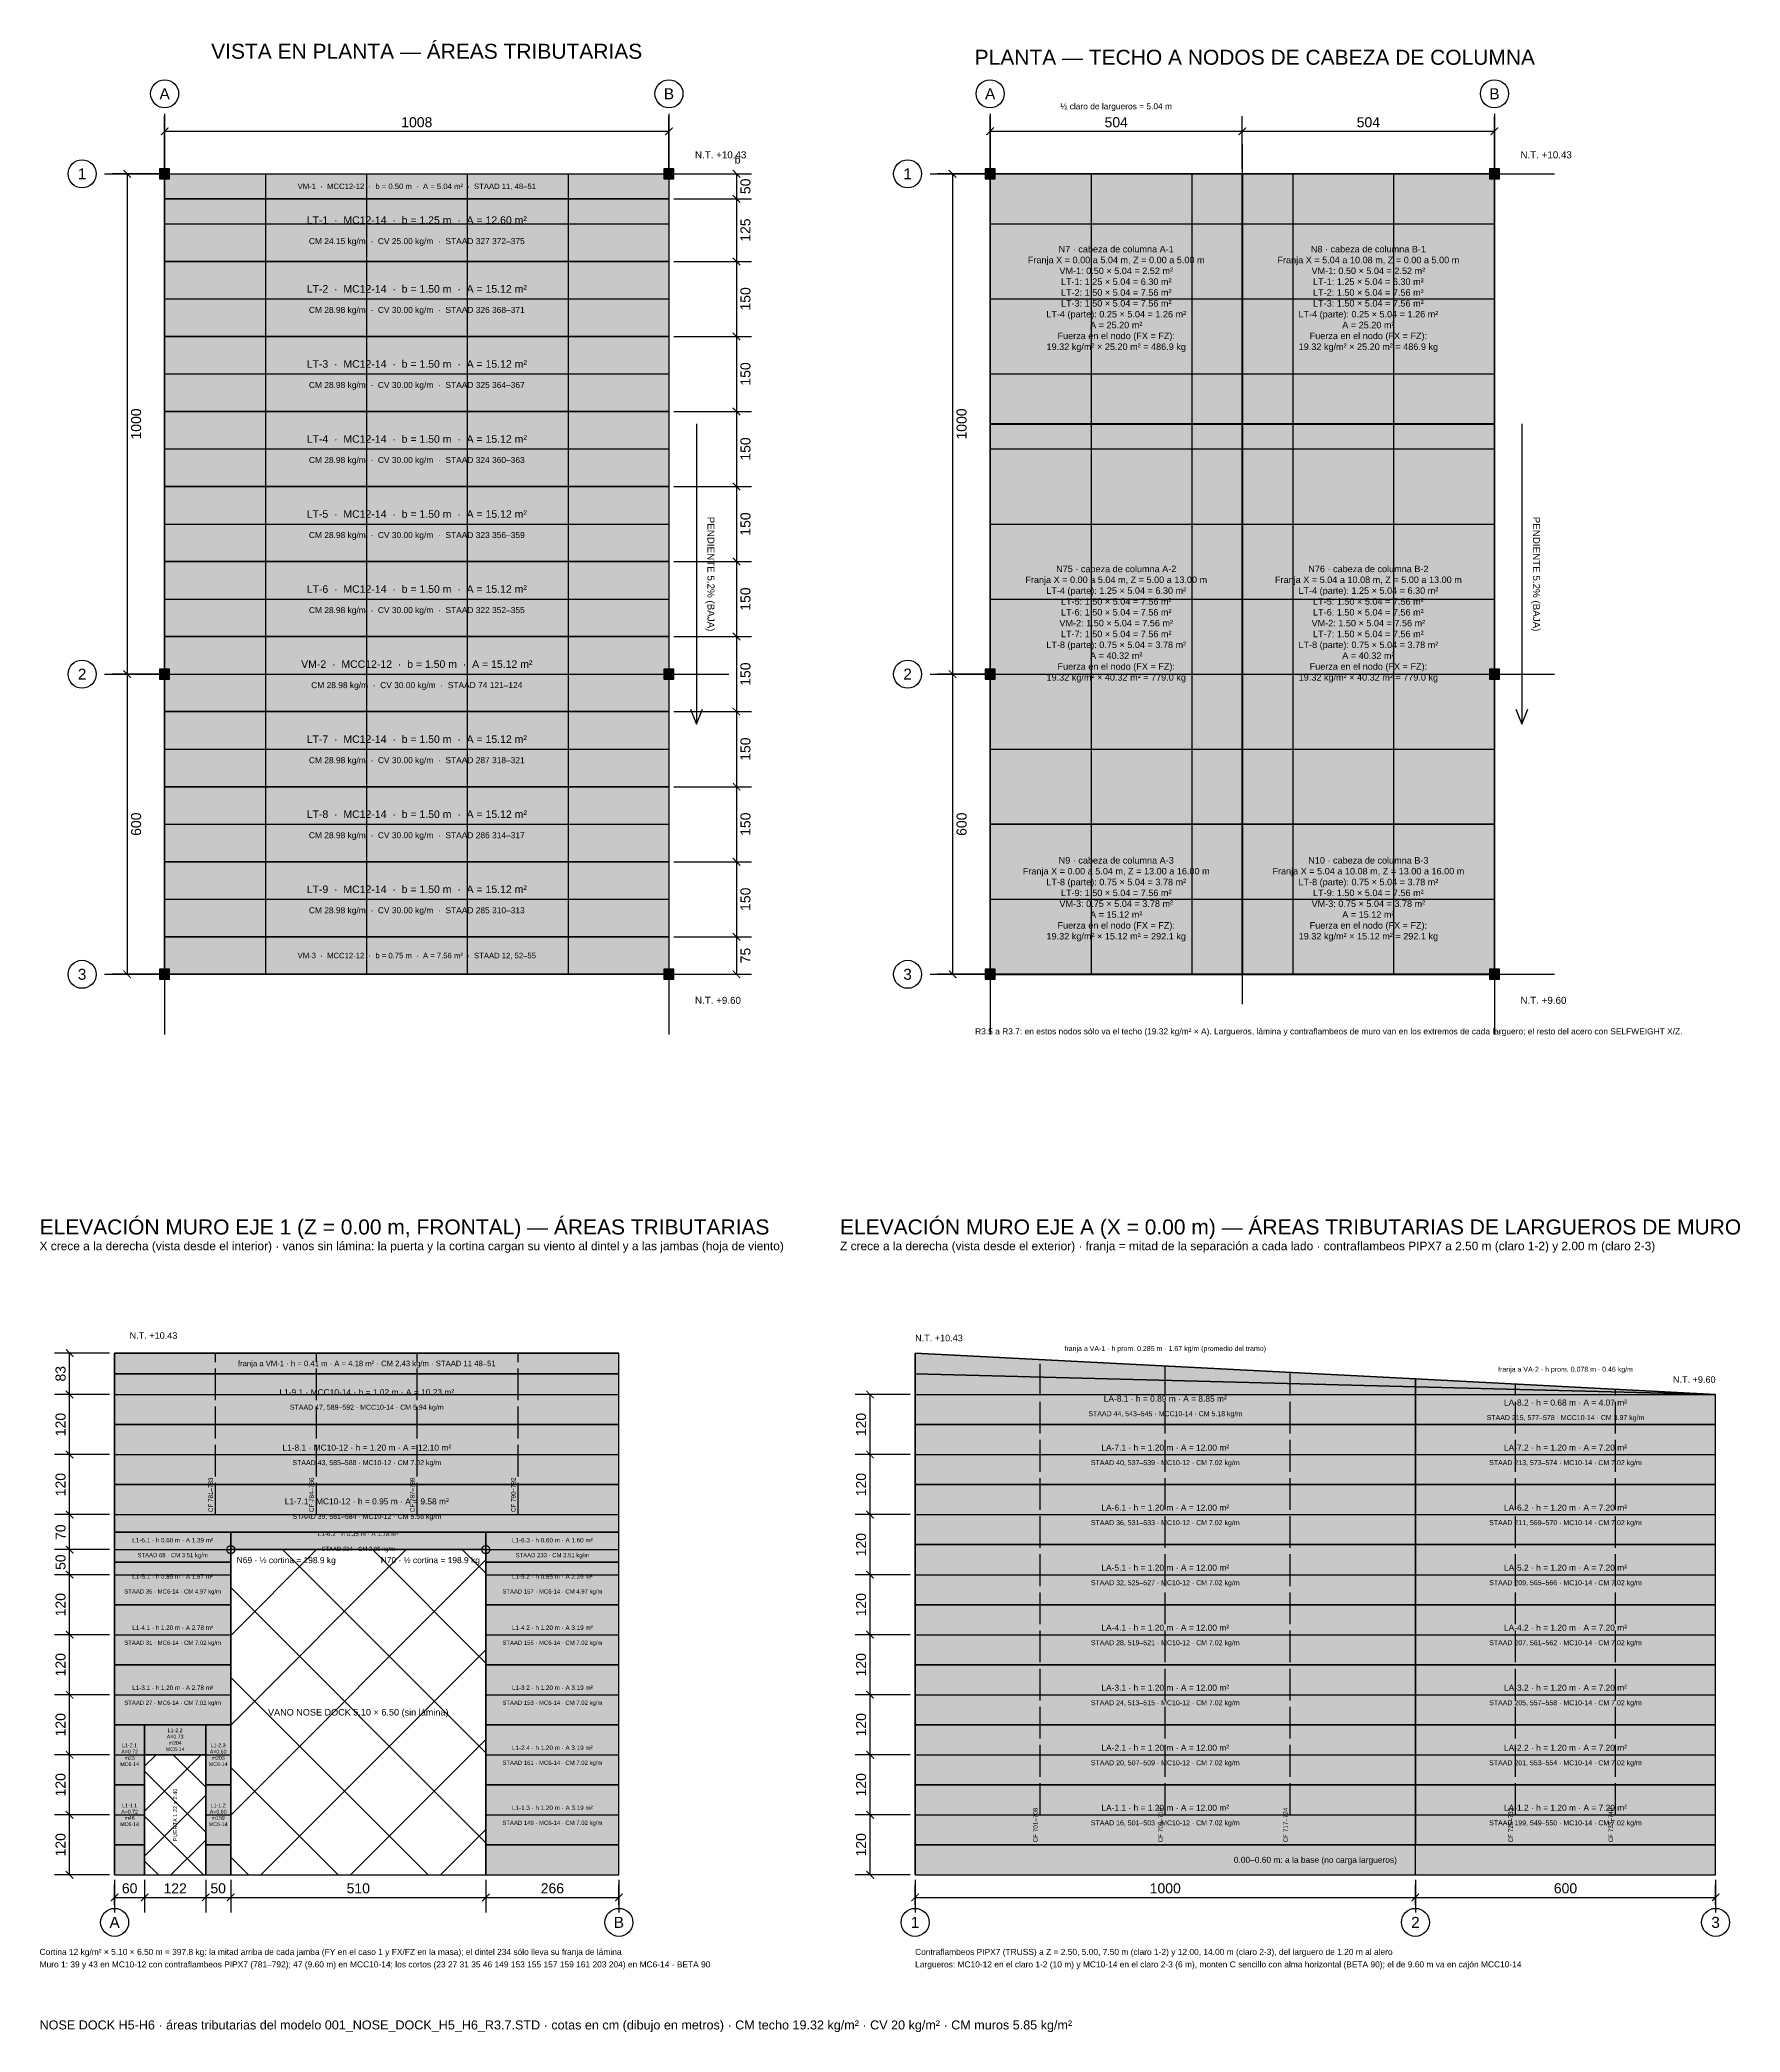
# Model space of a CAD drawing. Header units: metres. Extents: x -2.5 to 51.7, y -37.1 to 2.7.
# Drawn here: x -2.49 to 31.49, y -37.14 to 2.68 of the extents above; entities that cross this region are included whole.
import ezdxf
from ezdxf.enums import TextEntityAlignment as Align

# ---------------------------------------------------------------- set-up
doc = ezdxf.new("R2010")
doc.units = ezdxf.units.M
doc.linetypes.add('DASHED2', pattern=[0.762, 0.635, -0.127])
for name, color, linetype in [('AT-LARGUEROS', 150, 'Continuous'), ('AT-MUROS', 130, 'Continuous'), ('AT-NO-CARGA', 9, 'Continuous'), ('AT-NODOS-TECHO', 1, 'Continuous'), ('AT-VIGAS', 30, 'Continuous'), ('COLUMNAS', 7, 'Continuous'), ('COTAS', 3, 'Continuous'), ('EJES', 8, 'Continuous'), ('JAMBAS', 6, 'Continuous'), ('MARCO', 7, 'Continuous'), ('MC10-12', 5, 'Continuous'), ('MC10-14', 40, 'Continuous'), ('MC12-14', 4, 'Continuous'), ('MC6-14', 30, 'Continuous'), ('MCC10-14', 5, 'Continuous'), ('MCC12-12', 1, 'Continuous'), ('PIPX7', 8, 'Continuous'), ('TEXTO', 7, 'Continuous'), ('TEXTO-AT', 250, 'Continuous'), ('TITULOS', 2, 'Continuous'), ('VANOS', 8, 'Continuous')]:
    doc.layers.add(name, color=color, linetype=linetype)
doc.styles.add('ARIAL', font='arial.ttf')
doc.dimstyles.new('AT-CM', dxfattribs={"dimtxt": 0.2, "dimasz": 0.15, "dimexe": 0.3, "dimexo": 0.1, "dimgap": 0.08, "dimtad": 1, "dimdec": 0, "dimlfac": 100, "dimtxsty": 'ARIAL', "dimblk": 'ARCHTICK', "dimcen": 2.5, "dimazin": 3, "dimtfac": 1, "dimtmove": 0, "dimatfit": 3})

# ---------------------------------------------------------------- blocks, each defined once
blk = doc.blocks.new('_ARCHTICK')
at = {"color": 0, "linetype": 'BYBLOCK', "const_width": 0.15}
blk.add_lwpolyline([(-0.5, -0.5), (0.5, 0.5)], dxfattribs=at)

msp = doc.modelspace()

# ---------------------------------------------------------------- hatches: boundary and pattern name
at = {"layer": 'AT-LARGUEROS'}
for color, points in [(151, [(0, -0.5), (10.08, -0.5), (10.08, -1.75), (0, -1.75)]), (254, [(0, -1.75), (10.08, -1.75), (10.08, -3.25), (0, -3.25)]), (151, [(0, -3.25), (10.08, -3.25), (10.08, -4.75), (0, -4.75)]), (254, [(0, -4.75), (10.08, -4.75), (10.08, -6.25), (0, -6.25)]), (151, [(0, -6.25), (10.08, -6.25), (10.08, -7.75), (0, -7.75)]), (254, [(0, -7.75), (10.08, -7.75), (10.08, -9.25), (0, -9.25)]), (151, [(0, -10.75), (10.08, -10.75), (10.08, -12.25), (0, -12.25)]), (254, [(0, -12.25), (10.08, -12.25), (10.08, -13.75), (0, -13.75)]), (151, [(0, -13.75), (10.08, -13.75), (10.08, -15.25), (0, -15.25)])]:
    msp.add_hatch(color=color, dxfattribs=at).paths.add_polyline_path(points)
at = {"layer": 'AT-MUROS'}
for color, points in [(151, [(-1, -25), (9.08, -25), (9.08, -23.985), (-1, -23.985)]), (254, [(15, -25), (25, -25), (25, -24.24437), (15, -23.985)]), (254, [(25, -25), (31, -25), (31, -24.39999), (25, -24.24437)]), (254, [(-1, -26.2), (9.08, -26.2), (9.08, -25), (-1, -25)]), (151, [(15, -26.2), (25, -26.2), (25, -25), (15, -25)]), (151, [(25, -26.2), (31, -26.2), (31, -25), (25, -25)]), (151, [(-1, -27.15), (9.08, -27.15), (9.08, -26.2), (-1, -26.2)]), (254, [(15, -27.4), (25, -27.4), (25, -26.2), (15, -26.2)]), (254, [(25, -27.4), (31, -27.4), (31, -26.2), (25, -26.2)]), (151, [(15, -28.6), (25, -28.6), (25, -27.4), (15, -27.4)]), (151, [(25, -28.6), (31, -28.6), (31, -27.4), (25, -27.4)]), (151, [(-1, -28.6), (1.32, -28.6), (1.32, -27.75), (-1, -27.75)]), (151, [(6.42, -28.6), (9.08, -28.6), (9.08, -27.75), (6.42, -27.75)]), (254, [(-1, -29.8), (1.32, -29.8), (1.32, -28.6), (-1, -28.6)]), (254, [(6.42, -29.8), (9.08, -29.8), (9.08, -28.6), (6.42, -28.6)]), (254, [(15, -29.8), (25, -29.8), (25, -28.6), (15, -28.6)]), (254, [(25, -29.8), (31, -29.8), (31, -28.6), (25, -28.6)]), (151, [(-1, -31), (1.32, -31), (1.32, -29.8), (-1, -29.8)]), (151, [(6.42, -31), (9.08, -31), (9.08, -29.8), (6.42, -29.8)]), (151, [(15, -31), (25, -31), (25, -29.8), (15, -29.8)]), (151, [(25, -31), (31, -31), (31, -29.8), (25, -29.8)]), (254, [(-1, -32.2), (-0.4, -32.2), (-0.4, -31), (-1, -31)]), (254, [(-0.4, -31.6), (0.82, -31.6), (0.82, -31), (-0.4, -31)]), (254, [(0.82, -32.2), (1.32, -32.2), (1.32, -31), (0.82, -31)]), (254, [(6.42, -32.2), (9.08, -32.2), (9.08, -31), (6.42, -31)]), (254, [(15, -32.2), (25, -32.2), (25, -31), (15, -31)]), (254, [(25, -32.2), (31, -32.2), (31, -31), (25, -31)]), (151, [(-1, -33.4), (-0.4, -33.4), (-0.4, -32.2), (-1, -32.2)]), (151, [(0.82, -33.4), (1.32, -33.4), (1.32, -32.2), (0.82, -32.2)]), (151, [(6.42, -33.4), (9.08, -33.4), (9.08, -32.2), (6.42, -32.2)]), (151, [(15, -33.4), (25, -33.4), (25, -32.2), (15, -32.2)]), (151, [(25, -33.4), (31, -33.4), (31, -32.2), (25, -32.2)])]:
    msp.add_hatch(color=color, dxfattribs=at).paths.add_polyline_path(points)
at = {"layer": 'AT-NO-CARGA'}
for points in [[(-1, -34), (-0.4, -34), (-0.4, -33.4), (-1, -33.4)], [(0.82, -34), (1.32, -34), (1.32, -33.4), (0.82, -33.4)], [(6.42, -34), (9.08, -34), (9.08, -33.4), (6.42, -33.4)], [(15, -34), (31, -34), (31, -33.4), (15, -33.4)]]:
    msp.add_hatch(color=254, dxfattribs=at).paths.add_polyline_path(points)
at = {"layer": 'AT-NODOS-TECHO'}
for color, points in [(151, [(16.5, 0), (21.54, 0), (21.54, -5), (16.5, -5)]), (254, [(21.54, 0), (26.58, 0), (26.58, -5), (21.54, -5)]), (31, [(16.5, -5), (21.54, -5), (21.54, -13), (16.5, -13)]), (51, [(21.54, -5), (26.58, -5), (26.58, -13), (21.54, -13)]), (131, [(16.5, -13), (21.54, -13), (21.54, -16), (16.5, -16)]), (91, [(21.54, -13), (26.58, -13), (26.58, -16), (21.54, -16)])]:
    msp.add_hatch(color=color, dxfattribs=at).paths.add_polyline_path(points)
at = {"layer": 'AT-VIGAS'}
for color, points in [(31, [(0, 0), (10.08, 0), (10.08, -0.5), (0, -0.5)]), (31, [(0, -9.25), (10.08, -9.25), (10.08, -10.75), (0, -10.75)]), (31, [(0, -15.25), (10.08, -15.25), (10.08, -16), (0, -16)]), (41, [(-1, -23.985), (9.08, -23.985), (9.08, -23.57), (-1, -23.57)]), (41, [(15, -23.985), (25, -24.24437), (25, -24.08874), (15, -23.57)]), (41, [(25, -24.24437), (31, -24.39999), (31, -24.39998), (25, -24.08874)]), (31, [(-1, -27.75), (1.32, -27.75), (1.32, -27.15), (-1, -27.15)]), (31, [(1.32, -27.5), (6.42, -27.5), (6.42, -27.15), (1.32, -27.15)]), (31, [(6.42, -27.75), (9.08, -27.75), (9.08, -27.15), (6.42, -27.15)])]:
    msp.add_hatch(color=color, dxfattribs=at).paths.add_polyline_path(points)
at = {"layer": 'COLUMNAS'}
for points in [[(-0.1, -0.1), (0.1, -0.1), (0.1, 0.1), (-0.1, 0.1)], [(9.98, -0.1), (10.18, -0.1), (10.18, 0.1), (9.98, 0.1)], [(16.4, -0.1), (16.6, -0.1), (16.6, 0.1), (16.4, 0.1)], [(26.48, -0.1), (26.68, -0.1), (26.68, 0.1), (26.48, 0.1)], [(-0.1, -10.1), (0.1, -10.1), (0.1, -9.9), (-0.1, -9.9)], [(9.98, -10.1), (10.18, -10.1), (10.18, -9.9), (9.98, -9.9)], [(16.4, -10.1), (16.6, -10.1), (16.6, -9.9), (16.4, -9.9)], [(26.48, -10.1), (26.68, -10.1), (26.68, -9.9), (26.48, -9.9)], [(-0.1, -16.1), (0.1, -16.1), (0.1, -15.9), (-0.1, -15.9)], [(9.98, -16.1), (10.18, -16.1), (10.18, -15.9), (9.98, -15.9)], [(16.4, -16.1), (16.6, -16.1), (16.6, -15.9), (16.4, -15.9)], [(26.48, -16.1), (26.68, -16.1), (26.68, -15.9), (26.48, -15.9)]]:
    msp.add_hatch(color=7, dxfattribs=at).paths.add_polyline_path(points)
at = {"layer": 'VANOS'}
h = msp.add_hatch(dxfattribs=at)
h.set_pattern_fill('ANSI37', scale=0.4)
h.paths.add_polyline_path([(1.32, -34), (6.42, -34), (6.42, -27.5), (1.32, -27.5)])
h = msp.add_hatch(dxfattribs=at)
h.set_pattern_fill('ANSI37', scale=0.2)
h.paths.add_polyline_path([(-0.4, -34), (0.82, -34), (0.82, -31.6), (-0.4, -31.6)])

# ---------------------------------------------------------------- linework, layer by layer
at = {"layer": 'AT-LARGUEROS'}
for points in [[(0, -0.5), (10.08, -0.5), (10.08, -1.75), (0, -1.75)], [(0, -1.75), (10.08, -1.75), (10.08, -3.25), (0, -3.25)], [(0, -3.25), (10.08, -3.25), (10.08, -4.75), (0, -4.75)], [(0, -4.75), (10.08, -4.75), (10.08, -6.25), (0, -6.25)], [(0, -6.25), (10.08, -6.25), (10.08, -7.75), (0, -7.75)], [(0, -7.75), (10.08, -7.75), (10.08, -9.25), (0, -9.25)], [(0, -10.75), (10.08, -10.75), (10.08, -12.25), (0, -12.25)], [(0, -12.25), (10.08, -12.25), (10.08, -13.75), (0, -13.75)], [(0, -13.75), (10.08, -13.75), (10.08, -15.25), (0, -15.25)]]:
    msp.add_lwpolyline(points, close=True, dxfattribs=at)
at = {"layer": 'AT-MUROS'}
for points in [[(-1, -25), (9.08, -25), (9.08, -23.985), (-1, -23.985)], [(15, -25), (25, -25), (25, -24.24437), (15, -23.985)], [(25, -25), (31, -25), (31, -24.39999), (25, -24.24437)], [(-1, -26.2), (9.08, -26.2), (9.08, -25), (-1, -25)], [(15, -26.2), (25, -26.2), (25, -25), (15, -25)], [(25, -26.2), (31, -26.2), (31, -25), (25, -25)], [(-1, -27.15), (9.08, -27.15), (9.08, -26.2), (-1, -26.2)], [(15, -27.4), (25, -27.4), (25, -26.2), (15, -26.2)], [(25, -27.4), (31, -27.4), (31, -26.2), (25, -26.2)], [(15, -28.6), (25, -28.6), (25, -27.4), (15, -27.4)], [(25, -28.6), (31, -28.6), (31, -27.4), (25, -27.4)], [(-1, -28.6), (1.32, -28.6), (1.32, -27.75), (-1, -27.75)], [(6.42, -28.6), (9.08, -28.6), (9.08, -27.75), (6.42, -27.75)], [(-1, -29.8), (1.32, -29.8), (1.32, -28.6), (-1, -28.6)], [(6.42, -29.8), (9.08, -29.8), (9.08, -28.6), (6.42, -28.6)], [(15, -29.8), (25, -29.8), (25, -28.6), (15, -28.6)], [(25, -29.8), (31, -29.8), (31, -28.6), (25, -28.6)], [(-1, -31), (1.32, -31), (1.32, -29.8), (-1, -29.8)], [(6.42, -31), (9.08, -31), (9.08, -29.8), (6.42, -29.8)], [(15, -31), (25, -31), (25, -29.8), (15, -29.8)], [(25, -31), (31, -31), (31, -29.8), (25, -29.8)], [(-1, -32.2), (-0.4, -32.2), (-0.4, -31), (-1, -31)], [(-0.4, -31.6), (0.82, -31.6), (0.82, -31), (-0.4, -31)], [(0.82, -32.2), (1.32, -32.2), (1.32, -31), (0.82, -31)], [(6.42, -32.2), (9.08, -32.2), (9.08, -31), (6.42, -31)], [(15, -32.2), (25, -32.2), (25, -31), (15, -31)], [(25, -32.2), (31, -32.2), (31, -31), (25, -31)], [(-1, -33.4), (-0.4, -33.4), (-0.4, -32.2), (-1, -32.2)], [(0.82, -33.4), (1.32, -33.4), (1.32, -32.2), (0.82, -32.2)], [(6.42, -33.4), (9.08, -33.4), (9.08, -32.2), (6.42, -32.2)], [(15, -33.4), (25, -33.4), (25, -32.2), (15, -32.2)], [(25, -33.4), (31, -33.4), (31, -32.2), (25, -32.2)]]:
    msp.add_lwpolyline(points, close=True, dxfattribs=at)
at = {"layer": 'AT-NO-CARGA'}
for points in [[(-1, -34), (-0.4, -34), (-0.4, -33.4), (-1, -33.4)], [(0.82, -34), (1.32, -34), (1.32, -33.4), (0.82, -33.4)], [(6.42, -34), (9.08, -34), (9.08, -33.4), (6.42, -33.4)], [(15, -34), (31, -34), (31, -33.4), (15, -33.4)]]:
    msp.add_lwpolyline(points, close=True, dxfattribs=at)
at = {"layer": 'AT-NODOS-TECHO', "const_width": 0.035}
for points in [[(16.5, 0), (21.54, 0), (21.54, -5), (16.5, -5)], [(21.54, 0), (26.58, 0), (26.58, -5), (21.54, -5)], [(16.5, -5), (21.54, -5), (21.54, -13), (16.5, -13)], [(21.54, -5), (26.58, -5), (26.58, -13), (21.54, -13)], [(16.5, -13), (21.54, -13), (21.54, -16), (16.5, -16)], [(21.54, -13), (26.58, -13), (26.58, -16), (21.54, -16)]]:
    msp.add_lwpolyline(points, close=True, dxfattribs=at)
at = {"layer": 'AT-NODOS-TECHO'}
for centre in [(16.5, 0), (26.58, 0), (16.5, -10), (26.58, -10), (16.5, -16), (26.58, -16)]:
    msp.add_circle(centre, 0.09, dxfattribs=at)
at = {"layer": 'AT-VIGAS'}
for points in [[(0, 0), (10.08, 0), (10.08, -0.5), (0, -0.5)], [(0, -9.25), (10.08, -9.25), (10.08, -10.75), (0, -10.75)], [(0, -15.25), (10.08, -15.25), (10.08, -16), (0, -16)], [(-1, -23.985), (9.08, -23.985), (9.08, -23.57), (-1, -23.57)], [(15, -23.985), (25, -24.24437), (25, -24.08874), (15, -23.57)], [(25, -24.24437), (31, -24.39999), (31, -24.39998), (25, -24.08874)], [(-1, -27.75), (1.32, -27.75), (1.32, -27.15), (-1, -27.15)], [(1.32, -27.5), (6.42, -27.5), (6.42, -27.15), (1.32, -27.15)], [(6.42, -27.75), (9.08, -27.75), (9.08, -27.15), (6.42, -27.15)]]:
    msp.add_lwpolyline(points, close=True, dxfattribs=at)
at = {"layer": 'COLUMNAS'}
for p, q in [((-1, -34), (-1, -23.57)), ((9.08, -34), (9.08, -23.57)), ((15, -34), (15, -23.57)), ((25, -34), (25, -24.08874)), ((31, -34), (31, -24.39998))]:
    msp.add_line(p, q, dxfattribs=at)
for points in [[(-0.1, -0.1), (0.1, -0.1), (0.1, 0.1), (-0.1, 0.1)], [(9.98, -0.1), (10.18, -0.1), (10.18, 0.1), (9.98, 0.1)], [(16.4, -0.1), (16.6, -0.1), (16.6, 0.1), (16.4, 0.1)], [(26.48, -0.1), (26.68, -0.1), (26.68, 0.1), (26.48, 0.1)], [(-0.1, -10.1), (0.1, -10.1), (0.1, -9.9), (-0.1, -9.9)], [(9.98, -10.1), (10.18, -10.1), (10.18, -9.9), (9.98, -9.9)], [(16.4, -10.1), (16.6, -10.1), (16.6, -9.9), (16.4, -9.9)], [(26.48, -10.1), (26.68, -10.1), (26.68, -9.9), (26.48, -9.9)], [(-0.1, -16.1), (0.1, -16.1), (0.1, -15.9), (-0.1, -15.9)], [(9.98, -16.1), (10.18, -16.1), (10.18, -15.9), (9.98, -15.9)], [(16.4, -16.1), (16.6, -16.1), (16.6, -15.9), (16.4, -15.9)], [(26.48, -16.1), (26.68, -16.1), (26.68, -15.9), (26.48, -15.9)]]:
    msp.add_lwpolyline(points, close=True, dxfattribs=at)
at = {"layer": 'EJES'}
for p, q in [((0, 1.2), (0, -17.2)), ((10.08, 1.2), (10.08, -17.2)), ((16.5, 1.2), (16.5, -17.2)), ((26.58, 1.2), (26.58, -17.2)), ((21.54, 0.6), (21.54, -16.6)), ((-1.2, 0), (11.28, 0)), ((15.3, 0), (27.78, 0)), ((-1.2, -10), (11.28, -10)), ((15.3, -10), (27.78, -10)), ((-1.2, -16), (11.28, -16)), ((15.3, -16), (27.78, -16)), ((-1, -34.6), (-1, -34.2)), ((9.08, -34.6), (9.08, -34.2)), ((15, -34.6), (15, -34.2)), ((25, -34.6), (25, -34.2)), ((31, -34.6), (31, -34.2))]:
    msp.add_line(p, q, dxfattribs=at)
for centre in [(0, 1.6), (10.08, 1.6), (16.5, 1.6), (26.58, 1.6), (-1.65, 0), (14.85, 0), (-1.65, -10), (14.85, -10), (-1.65, -16), (14.85, -16), (-1, -34.95), (9.08, -34.95), (15, -34.95), (25, -34.95), (31, -34.95)]:
    msp.add_circle(centre, 0.28, dxfattribs=at)
at = {"layer": 'JAMBAS'}
for p, q in [((1.32, -34), (1.32, -27.5)), ((6.42, -34), (6.42, -27.5)), ((-0.4, -34), (-0.4, -31.6)), ((0.82, -34), (0.82, -31.6))]:
    msp.add_line(p, q, dxfattribs=at)
at = {"layer": 'JAMBAS', "color": 1}
for centre in [(1.32, -27.49999), (6.42001, -27.49999)]:
    msp.add_circle(centre, 0.08, dxfattribs=at)
at = {"layer": 'MARCO'}
for p, q in [((-1, -34), (9.08, -34)), ((15, -34), (31, -34))]:
    msp.add_line(p, q, dxfattribs=at)
at = {"layer": 'MC10-12'}
for p, q in [((-1, -25.6), (9.08, -25.6)), ((15, -25.6), (25, -25.6)), ((-1, -26.8), (9.08, -26.8)), ((15, -26.8), (25, -26.8)), ((15, -28), (25, -28)), ((15, -29.2), (25, -29.2)), ((15, -30.4), (25, -30.4)), ((15, -31.6), (25, -31.6)), ((15, -32.8), (25, -32.8))]:
    msp.add_line(p, q, dxfattribs=at)
at = {"layer": 'MC10-14'}
for p, q in [((25, -25.6), (31, -25.6)), ((25, -26.8), (31, -26.8)), ((25, -28), (31, -28)), ((25, -29.2), (31, -29.2)), ((25, -30.4), (31, -30.4)), ((25, -31.6), (31, -31.6)), ((25, -32.8), (31, -32.8))]:
    msp.add_line(p, q, dxfattribs=at)
at = {"layer": 'MC12-14'}
for p, q in [((0, -1), (10.08, -1)), ((16.5, -1), (26.58, -1)), ((0, -2.5), (10.08, -2.5)), ((16.5, -2.5), (26.58, -2.5)), ((0, -4), (10.08, -4)), ((16.5, -4), (26.58, -4)), ((0, -5.5), (10.08, -5.5)), ((16.5, -5.5), (26.58, -5.5)), ((0, -7), (10.08, -7)), ((16.5, -7), (26.58, -7)), ((0, -8.5), (10.08, -8.5)), ((16.5, -8.5), (26.58, -8.5)), ((0, -11.5), (10.08, -11.5)), ((16.5, -11.5), (26.58, -11.5)), ((0, -13), (10.08, -13)), ((16.5, -13), (26.58, -13)), ((0, -14.5), (10.08, -14.5)), ((16.5, -14.5), (26.58, -14.5))]:
    msp.add_line(p, q, dxfattribs=at)
at = {"layer": 'MC6-14'}
for p, q in [((-1, -28), (1.32, -28)), ((6.42, -28), (9.08, -28)), ((-1, -29.2), (1.32, -29.2)), ((6.42, -29.2), (9.08, -29.2)), ((-1, -30.4), (1.32, -30.4)), ((6.42, -30.4), (9.08, -30.4)), ((-1, -31.6), (-0.4, -31.6)), ((-0.4, -31.6), (0.82, -31.6)), ((0.82, -31.6), (1.32, -31.6)), ((6.42, -31.6), (9.08, -31.6)), ((-1, -32.8), (-0.4, -32.8)), ((0.82, -32.8), (1.32, -32.8)), ((6.42, -32.8), (9.08, -32.8))]:
    msp.add_line(p, q, dxfattribs=at)
at = {"layer": 'MCC10-14'}
for p, q in [((-1, -24.4), (9.08, -24.4)), ((15, -24.4), (25, -24.4)), ((25, -24.4), (31, -24.4))]:
    msp.add_line(p, q, dxfattribs=at)
at = {"layer": 'MCC12-12'}
for p, q in [((0, 0), (2.016, 0)), ((0, 0), (0, -16)), ((2.016, 0), (4.032, 0)), ((4.032, 0), (6.048, 0)), ((6.048, 0), (8.064, 0)), ((8.064, 0), (10.08, 0)), ((10.08, 0), (10.08, -16)), ((16.5, 0), (18.516, 0)), ((16.5, 0), (16.5, -16)), ((18.516, 0), (20.532, 0)), ((20.532, 0), (22.548, 0)), ((22.548, 0), (24.564, 0)), ((24.564, 0), (26.58, 0)), ((26.58, 0), (26.58, -16)), ((0, -10), (2.016, -10)), ((2.016, -10), (4.032, -10)), ((4.032, -10), (6.048, -10)), ((6.048, -10), (8.064, -10)), ((8.064, -10), (10.08, -10)), ((16.5, -10), (18.516, -10)), ((18.516, -10), (20.532, -10)), ((20.532, -10), (22.548, -10)), ((22.548, -10), (24.564, -10)), ((24.564, -10), (26.58, -10)), ((0, -16), (2.016, -16)), ((2.016, -16), (4.032, -16)), ((4.032, -16), (6.048, -16)), ((6.048, -16), (8.064, -16)), ((8.064, -16), (10.08, -16)), ((16.5, -16), (18.516, -16)), ((18.516, -16), (20.532, -16)), ((20.532, -16), (22.548, -16)), ((22.548, -16), (24.564, -16)), ((24.564, -16), (26.58, -16)), ((-1, -23.57), (9.08, -23.57)), ((15, -23.57), (25, -24.08874)), ((25, -24.08874), (31, -24.39998)), ((-1, -27.5), (1.32, -27.5)), ((1.32, -27.5), (6.42, -27.5)), ((6.42, -27.5), (9.08, -27.5))]:
    msp.add_line(p, q, dxfattribs=at)
at = {"layer": 'PIPX7'}
for p, q in [((2.016, 0), (2.016, -16)), ((4.032, 0), (4.032, -16)), ((6.048, 0), (6.048, -16)), ((8.064, 0), (8.064, -16)), ((18.516, 0), (18.516, -16)), ((20.532, 0), (20.532, -16)), ((22.548, 0), (22.548, -16)), ((24.564, 0), (24.564, -16))]:
    msp.add_line(p, q, dxfattribs=at)
at = {"layer": 'PIPX7', "color": 1, "linetype": 'DASHED2'}
for p, q in [((1.016, -26.8), (1.016, -23.57)), ((3.032, -26.8), (3.032, -23.57)), ((5.048, -26.8), (5.048, -23.57)), ((7.064, -26.8), (7.064, -23.57)), ((17.5, -32.8), (17.5, -23.6997)), ((20, -32.8), (20, -23.82937)), ((22.5, -32.8), (22.5, -23.95904)), ((27, -32.8), (27, -24.19249)), ((29, -32.8), (29, -24.29623))]:
    msp.add_line(p, q, dxfattribs=at)
at = {"layer": 'TEXTO'}
for p, q in [((10.63, -5), (10.63, -11)), ((27.13, -5), (27.13, -11))]:
    msp.add_line(p, q, dxfattribs=at)
for points in [[(10.51, -10.7), (10.63, -11), (10.75, -10.7)], [(27.01, -10.7), (27.13, -11), (27.25, -10.7)]]:
    msp.add_lwpolyline(points, dxfattribs=at)
at = {"layer": 'VANOS'}
for points in [[(1.32, -34), (6.42, -34), (6.42, -27.5), (1.32, -27.5)], [(-0.4, -34), (0.82, -34), (0.82, -31.6), (-0.4, -31.6)]]:
    msp.add_lwpolyline(points, close=True, dxfattribs=at)

# ---------------------------------------------------------------- texts
at = {"layer": 'COTAS', "style": 'ARIAL'}
for s, height, p in [('½ claro de largueros = 5.04 m', 0.12, (19.02, 1.35)), ('b', 0.15, (11.45, 0.28))]:
    msp.add_text(s, height=height, dxfattribs=at).set_placement(p, align=Align.MIDDLE_CENTER)
at = {"layer": 'EJES', "style": 'ARIAL'}
for s, p in [('A', (0, 1.6)), ('B', (10.08, 1.6)), ('A', (16.5, 1.6)), ('B', (26.58, 1.6)), ('1', (-1.65, 0)), ('1', (14.85, 0)), ('2', (-1.65, -10)), ('2', (14.85, -10)), ('3', (-1.65, -16)), ('3', (14.85, -16)), ('A', (-1, -34.95)), ('B', (9.08, -34.95)), ('1', (15, -34.95)), ('2', (25, -34.95)), ('3', (31, -34.95))]:
    msp.add_text(s, height=0.22, dxfattribs=at).set_placement(p, align=Align.MIDDLE_CENTER)
at = {"layer": 'TEXTO', "style": 'ARIAL'}
for s, height, p in [('N.T. +10.43', 0.14, (10.6, 0.38)), ('N.T. +10.43', 0.14, (27.1, 0.38)), ('N.T. +9.60', 0.14, (10.6, -16.52)), ('N.T. +9.60', 0.14, (27.1, -16.52)), ('N.T. +10.43', 0.13, (-0.7, -23.22)), ('N.T. +10.43', 0.13, (15, -23.27)), ('NOSE DOCK H5-H6 · áreas tributarias del modelo 001_NOSE_DOCK_H5_H6_R3.7.STD · cotas en cm (dibujo en metros) · CM techo 19.32 kg/m² · CV 20 kg/m² · CM muros 5.85 kg/m²', 0.18, (-2.5, -37))]:
    msp.add_text(s, height=height, dxfattribs=at).set_placement(p, align=Align.MIDDLE_LEFT)
for p in [(10.92, -8), (27.42, -8)]:
    msp.add_text('PENDIENTE 5.2% (BAJA)', height=0.14, rotation=-90, dxfattribs=at).set_placement(p, align=Align.MIDDLE_CENTER)
msp.add_text('N.T. +9.60', height=0.13, dxfattribs=at).set_placement((31, -24.09998), align=Align.MIDDLE_RIGHT)
at = {"layer": 'TEXTO-AT', "style": 'ARIAL'}
for s, height, p in [('VM-1  ·  MCC12-12  ·  b = 0.50 m  ·  A = 5.04 m²  ·  STAAD 11, 48–51', 0.11, (5.04, -0.25)), ('LT-1  ·  MC12-14  ·  b = 1.25 m  ·  A = 12.60 m²', 0.15, (5.04, -0.925)), ('CM 24.15 kg/m  ·  CV 25.00 kg/m  ·  STAAD 327 372–375', 0.12, (5.04, -1.345)), ('LT-2  ·  MC12-14  ·  b = 1.50 m  ·  A = 15.12 m²', 0.15, (5.04, -2.3)), ('CM 28.98 kg/m  ·  CV 30.00 kg/m  ·  STAAD 326 368–371', 0.12, (5.04, -2.72)), ('LT-3  ·  MC12-14  ·  b = 1.50 m  ·  A = 15.12 m²', 0.15, (5.04, -3.8)), ('CM 28.98 kg/m  ·  CV 30.00 kg/m  ·  STAAD 325 364–367', 0.12, (5.04, -4.22)), ('LT-4  ·  MC12-14  ·  b = 1.50 m  ·  A = 15.12 m²', 0.15, (5.04, -5.3)), ('CM 28.98 kg/m  ·  CV 30.00 kg/m  ·  STAAD 324 360–363', 0.12, (5.04, -5.72)), ('LT-5  ·  MC12-14  ·  b = 1.50 m  ·  A = 15.12 m²', 0.15, (5.04, -6.8)), ('CM 28.98 kg/m  ·  CV 30.00 kg/m  ·  STAAD 323 356–359', 0.12, (5.04, -7.22)), ('LT-6  ·  MC12-14  ·  b = 1.50 m  ·  A = 15.12 m²', 0.15, (5.04, -8.3)), ('CM 28.98 kg/m  ·  CV 30.00 kg/m  ·  STAAD 322 352–355', 0.12, (5.04, -8.72)), ('VM-2  ·  MCC12-12  ·  b = 1.50 m  ·  A = 15.12 m²', 0.15, (5.04, -9.8)), ('CM 28.98 kg/m  ·  CV 30.00 kg/m  ·  STAAD 74 121–124', 0.12, (5.04, -10.22)), ('LT-7  ·  MC12-14  ·  b = 1.50 m  ·  A = 15.12 m²', 0.15, (5.04, -11.3)), ('CM 28.98 kg/m  ·  CV 30.00 kg/m  ·  STAAD 287 318–321', 0.12, (5.04, -11.72)), ('LT-8  ·  MC12-14  ·  b = 1.50 m  ·  A = 15.12 m²', 0.15, (5.04, -12.8)), ('CM 28.98 kg/m  ·  CV 30.00 kg/m  ·  STAAD 286 314–317', 0.12, (5.04, -13.22)), ('LT-9  ·  MC12-14  ·  b = 1.50 m  ·  A = 15.12 m²', 0.15, (5.04, -14.3)), ('CM 28.98 kg/m  ·  CV 30.00 kg/m  ·  STAAD 285 310–313', 0.12, (5.04, -14.72)), ('VM-3  ·  MCC12-12  ·  b = 0.75 m  ·  A = 7.56 m²  ·  STAAD 12, 52–55', 0.11, (5.04, -15.625)), ('franja a VA-1 · h prom. 0.285 m · 1.67 kg/m (promedio del tramo)', 0.1, (20, -23.47937)), ('franja a VM-1 · h = 0.41 m · A = 4.18 m² · CM 2.43 kg/m · STAAD 11 48–51', 0.11, (4.04, -23.7775)), ('franja a VA-2 · h prom. 0.078 m · 0.46 kg/m', 0.1, (28, -23.89436)), ('L1-9.1 · MCC10-14 · h = 1.02 m · A = 10.23 m²', 0.12, (4.04, -24.3525)), ('STAAD 47, 589–592 · MCC10-14 · CM 5.94 kg/m', 0.1, (4.04, -24.6525)), ('LA-8.1 · h = 0.89 m · A = 8.85 m²', 0.12, (20, -24.48219)), ('LA-8.2 · h = 0.68 m · A = 4.07 m²', 0.12, (28, -24.56)), ('STAAD 44, 543–545 · MCC10-14 · CM 5.18 kg/m', 0.1, (20, -24.78219)), ('STAAD 215, 577–578 · MCC10-14 · CM 3.97 kg/m', 0.1, (28, -24.86)), ('L1-8.1 · MC10-12 · h = 1.20 m · A = 12.10 m²', 0.12, (4.04, -25.46)), ('LA-7.1 · h = 1.20 m · A = 12.00 m²', 0.12, (20, -25.46)), ('LA-7.2 · h = 1.20 m · A = 7.20 m²', 0.12, (28, -25.46)), ('STAAD 43, 585–588 · MC10-12 · CM 7.02 kg/m', 0.1, (4.04, -25.76)), ('STAAD 40, 537–539 · MC10-12 · CM 7.02 kg/m', 0.1, (20, -25.76)), ('STAAD 213, 573–574 · MC10-14 · CM 7.02 kg/m', 0.1, (28, -25.76)), ('L1-7.1 · MC10-12 · h = 0.95 m · A = 9.58 m²', 0.12, (4.04, -26.535)), ('LA-6.1 · h = 1.20 m · A = 12.00 m²', 0.12, (20, -26.66)), ('LA-6.2 · h = 1.20 m · A = 7.20 m²', 0.12, (28, -26.66)), ('STAAD 39, 581–584 · MC10-12 · CM 5.56 kg/m', 0.1, (4.04, -26.835)), ('STAAD 36, 531–533 · MC10-12 · CM 7.02 kg/m', 0.1, (20, -26.96)), ('STAAD 211, 569–570 · MC10-14 · CM 7.02 kg/m', 0.1, (28, -26.96)), ('L1-6.1 · h 0.60 m · A 1.39 m²', 0.09, (0.16, -27.31)), ('L1-6.2 · h 0.35 m · A 1.78 m²', 0.09, (3.87, -27.185)), ('STAAD 234 · CM 2.05 kg/m', 0.085, (3.87, -27.485)), ('L1-6.3 · h 0.60 m · A 1.60 m²', 0.09, (7.75, -27.31)), ('STAAD 68 · CM 3.51 kg/m', 0.085, (0.16, -27.61)), ('STAAD 233 · CM 3.51 kg/m', 0.085, (7.75, -27.61)), ('LA-5.1 · h = 1.20 m · A = 12.00 m²', 0.12, (20, -27.86)), ('LA-5.2 · h = 1.20 m · A = 7.20 m²', 0.12, (28, -27.86)), ('L1-5.1 · h 0.85 m · A 1.97 m²', 0.09, (0.16, -28.035)), ('L1-5.2 · h 0.85 m · A 2.26 m²', 0.09, (7.75, -28.035)), ('STAAD 32, 525–527 · MC10-12 · CM 7.02 kg/m', 0.1, (20, -28.16)), ('STAAD 209, 565–566 · MC10-14 · CM 7.02 kg/m', 0.1, (28, -28.16)), ('STAAD 35 · MC6-14 · CM 4.97 kg/m', 0.085, (0.16, -28.335)), ('STAAD 157 · MC6-14 · CM 4.97 kg/m', 0.085, (7.75, -28.335)), ('L1-4.1 · h 1.20 m · A 2.78 m²', 0.09, (0.16, -29.06)), ('L1-4.2 · h 1.20 m · A 3.19 m²', 0.09, (7.75, -29.06)), ('LA-4.1 · h = 1.20 m · A = 12.00 m²', 0.12, (20, -29.06)), ('LA-4.2 · h = 1.20 m · A = 7.20 m²', 0.12, (28, -29.06)), ('STAAD 31 · MC6-14 · CM 7.02 kg/m', 0.085, (0.16, -29.36)), ('STAAD 155 · MC6-14 · CM 7.02 kg/m', 0.085, (7.75, -29.36)), ('STAAD 28, 519–521 · MC10-12 · CM 7.02 kg/m', 0.1, (20, -29.36)), ('STAAD 207, 561–562 · MC10-14 · CM 7.02 kg/m', 0.1, (28, -29.36)), ('L1-3.1 · h 1.20 m · A 2.78 m²', 0.09, (0.16, -30.26)), ('L1-3.2 · h 1.20 m · A 3.19 m²', 0.09, (7.75, -30.26)), ('LA-3.1 · h = 1.20 m · A = 12.00 m²', 0.12, (20, -30.26)), ('LA-3.2 · h = 1.20 m · A = 7.20 m²', 0.12, (28, -30.26)), ('STAAD 27 · MC6-14 · CM 7.02 kg/m', 0.085, (0.16, -30.56)), ('STAAD 153 · MC6-14 · CM 7.02 kg/m', 0.085, (7.75, -30.56)), ('STAAD 24, 513–515 · MC10-12 · CM 7.02 kg/m', 0.1, (20, -30.56)), ('STAAD 205, 557–558 · MC10-14 · CM 7.02 kg/m', 0.1, (28, -30.56)), ('VANO NOSE DOCK 5.10 × 6.50 (sin lámina)', 0.13, (3.87, -30.75)), ('L1-2.4 · h 1.20 m · A 3.19 m²', 0.09, (7.75, -31.46)), ('LA-2.1 · h = 1.20 m · A = 12.00 m²', 0.12, (20, -31.46)), ('LA-2.2 · h = 1.20 m · A = 7.20 m²', 0.12, (28, -31.46)), ('STAAD 161 · MC6-14 · CM 7.02 kg/m', 0.085, (7.75, -31.76)), ('STAAD 20, 507–509 · MC10-12 · CM 7.02 kg/m', 0.1, (20, -31.76)), ('STAAD 201, 553–554 · MC10-14 · CM 7.02 kg/m', 0.1, (28, -31.76)), ('L1-1.3 · h 1.20 m · A 3.19 m²', 0.09, (7.75, -32.66)), ('LA-1.1 · h = 1.20 m · A = 12.00 m²', 0.12, (20, -32.66)), ('LA-1.2 · h = 1.20 m · A = 7.20 m²', 0.12, (28, -32.66)), ('STAAD 149 · MC6-14 · CM 7.02 kg/m', 0.085, (7.75, -32.96)), ('STAAD 16, 501–503 · MC10-12 · CM 7.02 kg/m', 0.1, (20, -32.96)), ('STAAD 199, 549–550 · MC10-14 · CM 7.02 kg/m', 0.1, (28, -32.96)), ('0.00–0.60 m: a la base (no carga largueros)', 0.12, (23, -33.7))]:
    msp.add_text(s, height=height, dxfattribs=at).set_placement(p, align=Align.MIDDLE_CENTER)
at = {"layer": 'TEXTO-AT', "color": 1, "style": 'ARIAL'}
msp.add_text('R3.5 a R3.7: en estos nodos sólo va el techo (19.32 kg/m² × A). Largueros, lámina y contraflambeos de muro van en los extremos de cada larguero; el resto del acero con SELFWEIGHT X/Z.', height=0.12, dxfattribs=at).set_placement((16.2, -17.2))
at = {"layer": 'TEXTO-AT', "style": 'ARIAL'}
for s, p in [('CF 781–783', (0.966, -26.75)), ('CF 784–786', (2.982, -26.75)), ('CF 787–789', (4.998, -26.75)), ('CF 790–792', (7.014, -26.75)), ('CF 701–708', (17.45, -33.35)), ('CF 709–716', (19.95, -33.35)), ('CF 717–724', (22.45, -33.35)), ('CF 725–732', (26.95, -33.35)), ('CF 733–740', (28.95, -33.35))]:
    msp.add_text(s, height=0.09, rotation=90, dxfattribs=at).set_placement(p)
at = {"layer": 'TEXTO-AT', "color": 1, "style": 'ARIAL'}
msp.add_text('N69 · ½ cortina = 198.9 kg', height=0.12, dxfattribs=at).set_placement((1.44, -27.64999), align=Align.TOP_LEFT)
msp.add_text('N70 · ½ cortina = 198.9 kg', height=0.12, dxfattribs=at).set_placement((6.30001, -27.64999), align=Align.TOP_RIGHT)
at = {"layer": 'TEXTO-AT', "style": 'ARIAL'}
msp.add_text('PUERTA 1.22 × 2.40', height=0.08, rotation=90, dxfattribs=at).set_placement((0.21, -32.8), align=Align.MIDDLE_CENTER)
for s, p in [('Cortina 12 kg/m² × 5.10 × 6.50 m = 397.8 kg: la mitad arriba de cada jamba (FY en el caso 1 y FX/FZ en la masa); el dintel 234 sólo lleva su franja de lámina', (-2.5, -35.6)), ('Muro 1: 39 y 43 en MC10-12 con contraflambeos PIPX7 (781–792); 47 (9.60 m) en MCC10-14; los cortos (23 27 31 35 46 149 153 155 157 159 161 203 204) en MC6-14 · BETA 90', (-2.5, -35.85)), ('Contraflambeos PIPX7 (TRUSS) a Z = 2.50, 5.00, 7.50 m (claro 1-2) y 12.00, 14.00 m (claro 2-3), del larguero de 1.20 m al alero', (15, -35.6)), ('Largueros: MC10-12 en el claro 1-2 (10 m) y MC10-14 en el claro 2-3 (6 m), monten C sencillo con alma horizontal (BETA 90); el de 9.60 m va en cajón MCC10-14', (15, -35.85))]:
    msp.add_text(s, height=0.12, dxfattribs=at).set_placement(p)
at = {"layer": 'TEXTO-AT', "attachment_point": 5, "style": 'ARIAL'}
for s, insert, char_height in [('N7 · cabeza de columna A-1\\PFranja X = 0.00 a 5.04 m, Z = 0.00 a 5.00 m\\PVM-1: 0.50 × 5.04 = 2.52 m²\\PLT-1: 1.25 × 5.04 = 6.30 m²\\PLT-2: 1.50 × 5.04 = 7.56 m²\\PLT-3: 1.50 × 5.04 = 7.56 m²\\PLT-4 (parte): 0.25 × 5.04 = 1.26 m²\\PA = 25.20 m²\\PFuerza en el nodo (FX = FZ):\\P19.32 kg/m² × 25.20 m² = 486.9 kg', (19.02, -2.5), 0.13), ('N8 · cabeza de columna B-1\\PFranja X = 5.04 a 10.08 m, Z = 0.00 a 5.00 m\\PVM-1: 0.50 × 5.04 = 2.52 m²\\PLT-1: 1.25 × 5.04 = 6.30 m²\\PLT-2: 1.50 × 5.04 = 7.56 m²\\PLT-3: 1.50 × 5.04 = 7.56 m²\\PLT-4 (parte): 0.25 × 5.04 = 1.26 m²\\PA = 25.20 m²\\PFuerza en el nodo (FX = FZ):\\P19.32 kg/m² × 25.20 m² = 486.9 kg', (24.06, -2.5), 0.13), ('N75 · cabeza de columna A-2\\PFranja X = 0.00 a 5.04 m, Z = 5.00 a 13.00 m\\PLT-4 (parte): 1.25 × 5.04 = 6.30 m²\\PLT-5: 1.50 × 5.04 = 7.56 m²\\PLT-6: 1.50 × 5.04 = 7.56 m²\\PVM-2: 1.50 × 5.04 = 7.56 m²\\PLT-7: 1.50 × 5.04 = 7.56 m²\\PLT-8 (parte): 0.75 × 5.04 = 3.78 m²\\PA = 40.32 m²\\PFuerza en el nodo (FX = FZ):\\P19.32 kg/m² × 40.32 m² = 779.0 kg', (19.02, -9), 0.13), ('N76 · cabeza de columna B-2\\PFranja X = 5.04 a 10.08 m, Z = 5.00 a 13.00 m\\PLT-4 (parte): 1.25 × 5.04 = 6.30 m²\\PLT-5: 1.50 × 5.04 = 7.56 m²\\PLT-6: 1.50 × 5.04 = 7.56 m²\\PVM-2: 1.50 × 5.04 = 7.56 m²\\PLT-7: 1.50 × 5.04 = 7.56 m²\\PLT-8 (parte): 0.75 × 5.04 = 3.78 m²\\PA = 40.32 m²\\PFuerza en el nodo (FX = FZ):\\P19.32 kg/m² × 40.32 m² = 779.0 kg', (24.06, -9), 0.13), ('N9 · cabeza de columna A-3\\PFranja X = 0.00 a 5.04 m, Z = 13.00 a 16.00 m\\PLT-8 (parte): 0.75 × 5.04 = 3.78 m²\\PLT-9: 1.50 × 5.04 = 7.56 m²\\PVM-3: 0.75 × 5.04 = 3.78 m²\\PA = 15.12 m²\\PFuerza en el nodo (FX = FZ):\\P19.32 kg/m² × 15.12 m² = 292.1 kg', (19.02, -14.5), 0.13), ('N10 · cabeza de columna B-3\\PFranja X = 5.04 a 10.08 m, Z = 13.00 a 16.00 m\\PLT-8 (parte): 0.75 × 5.04 = 3.78 m²\\PLT-9: 1.50 × 5.04 = 7.56 m²\\PVM-3: 0.75 × 5.04 = 3.78 m²\\PA = 15.12 m²\\PFuerza en el nodo (FX = FZ):\\P19.32 kg/m² × 15.12 m² = 292.1 kg', (24.06, -14.5), 0.13), ('L1-2.1\\PA=0.72\\Pm23\\PMC6-14', (-0.7, -31.6), 0.075), ('L1-2.2\\PA=0.73\\Pm204\\PMC6-14', (0.21, -31.3), 0.075), ('L1-2.3\\PA=0.60\\Pm203\\PMC6-14', (1.07, -31.6), 0.075), ('L1-1.1\\PA=0.72\\Pm46\\PMC6-14', (-0.7, -32.8), 0.075), ('L1-1.2\\PA=0.60\\Pm159\\PMC6-14', (1.07, -32.8), 0.075)]:
    msp.add_mtext(s, dxfattribs=dict(at, insert=insert, char_height=char_height))
at = {"layer": 'TITULOS', "style": 'ARIAL'}
for s, height, p in [('VISTA EN PLANTA — ÁREAS TRIBUTARIAS', 0.3, (0.93, 2.45)), ('PLANTA — TECHO A NODOS DE CABEZA DE COLUMNA', 0.3, (16.19, 2.33)), ('ELEVACIÓN MURO EJE 1 (Z = 0.00 m, FRONTAL) — ÁREAS TRIBUTARIAS', 0.3, (-2.5, -21.05)), ('ELEVACIÓN MURO EJE A (X = 0.00 m) — ÁREAS TRIBUTARIAS DE LARGUEROS DE MURO', 0.3, (13.5, -21.05)), ('X crece a la derecha (vista desde el interior) · vanos sin lámina: la puerta y la cortina cargan su viento al dintel y a las jambas (hoja de viento)', 0.17, (-2.5, -21.43)), ('Z crece a la derecha (vista desde el exterior) · franja = mitad de la separación a cada lado · contraflambeos PIPX7 a 2.50 m (claro 1-2) y 2.00 m (claro 2-3)', 0.17, (13.5, -21.43))]:
    msp.add_text(s, height=height, dxfattribs=at).set_placement(p, align=Align.MIDDLE_LEFT)

# ---------------------------------------------------------------- dimensions: what is measured, and where the dimension line sits
at = {"layer": 'COTAS'}
for base, p1, p2 in [((0, 0.85), (0, 0), (10.08, 0)), ((16.5, 0.85), (16.5, 0), (21.54, 0)), ((21.54, 0.85), (21.54, 0), (26.58, 0)), ((-1, -34.45), (-1, -34), (-0.4, -34)), ((-0.4, -34.45), (-0.4, -34), (0.82, -34)), ((0.82, -34.45), (0.82, -34), (1.32, -34)), ((1.32, -34.45), (1.32, -34), (6.42, -34)), ((6.42, -34.45), (6.42, -34), (9.08, -34)), ((15, -34.45), (15, -34), (25, -34)), ((25, -34.45), (25, -34), (31, -34))]:
    msp.add_linear_dim(base=base, p1=p1, p2=p2, dimstyle='AT-CM', dxfattribs=at).render()
for base, p1, p2 in [((-0.75, 0), (0, 0), (0, -10)), ((11.43, 0), (10.08, 0), (10.08, -0.5)), ((15.75, 0), (16.5, 0), (16.5, -10)), ((11.43, -0.5), (10.08, -0.5), (10.08, -1.75)), ((11.43, -1.75), (10.08, -1.75), (10.08, -3.25)), ((11.43, -3.25), (10.08, -3.25), (10.08, -4.75)), ((11.43, -4.75), (10.08, -4.75), (10.08, -6.25)), ((11.43, -6.25), (10.08, -6.25), (10.08, -7.75)), ((11.43, -7.75), (10.08, -7.75), (10.08, -9.25)), ((11.43, -9.25), (10.08, -9.25), (10.08, -10.75)), ((-0.75, -10), (0, -10), (0, -16)), ((15.75, -10), (16.5, -10), (16.5, -16)), ((11.43, -10.75), (10.08, -10.75), (10.08, -12.25)), ((11.43, -12.25), (10.08, -12.25), (10.08, -13.75)), ((11.43, -13.75), (10.08, -13.75), (10.08, -15.25)), ((11.43, -15.25), (10.08, -15.25), (10.08, -16)), ((-1.9, -24.4), (-1, -24.4), (-1, -23.57)), ((-1.9, -25.6), (-1, -25.6), (-1, -24.4)), ((14.1, -25.6), (15, -25.6), (15, -24.4)), ((-1.9, -26.8), (-1, -26.8), (-1, -25.6)), ((14.1, -26.8), (15, -26.8), (15, -25.6)), ((-1.9, -27.5), (-1, -27.5), (-1, -26.8)), ((14.1, -28), (15, -28), (15, -26.8)), ((-1.9, -28), (-1, -28), (-1, -27.5)), ((-1.9, -29.2), (-1, -29.2), (-1, -28)), ((14.1, -29.2), (15, -29.2), (15, -28)), ((-1.9, -30.4), (-1, -30.4), (-1, -29.2)), ((14.1, -30.4), (15, -30.4), (15, -29.2)), ((-1.9, -31.6), (-1, -31.6), (-1, -30.4)), ((14.1, -31.6), (15, -31.6), (15, -30.4)), ((-1.9, -32.8), (-1, -32.8), (-1, -31.6)), ((14.1, -32.8), (15, -32.8), (15, -31.6)), ((-1.9, -34), (-1, -34), (-1, -32.8)), ((14.1, -34), (15, -34), (15, -32.8))]:
    msp.add_linear_dim(base=base, p1=p1, p2=p2, angle=90, dimstyle='AT-CM', dxfattribs=at).render()

doc.saveas('drawing.dxf')
